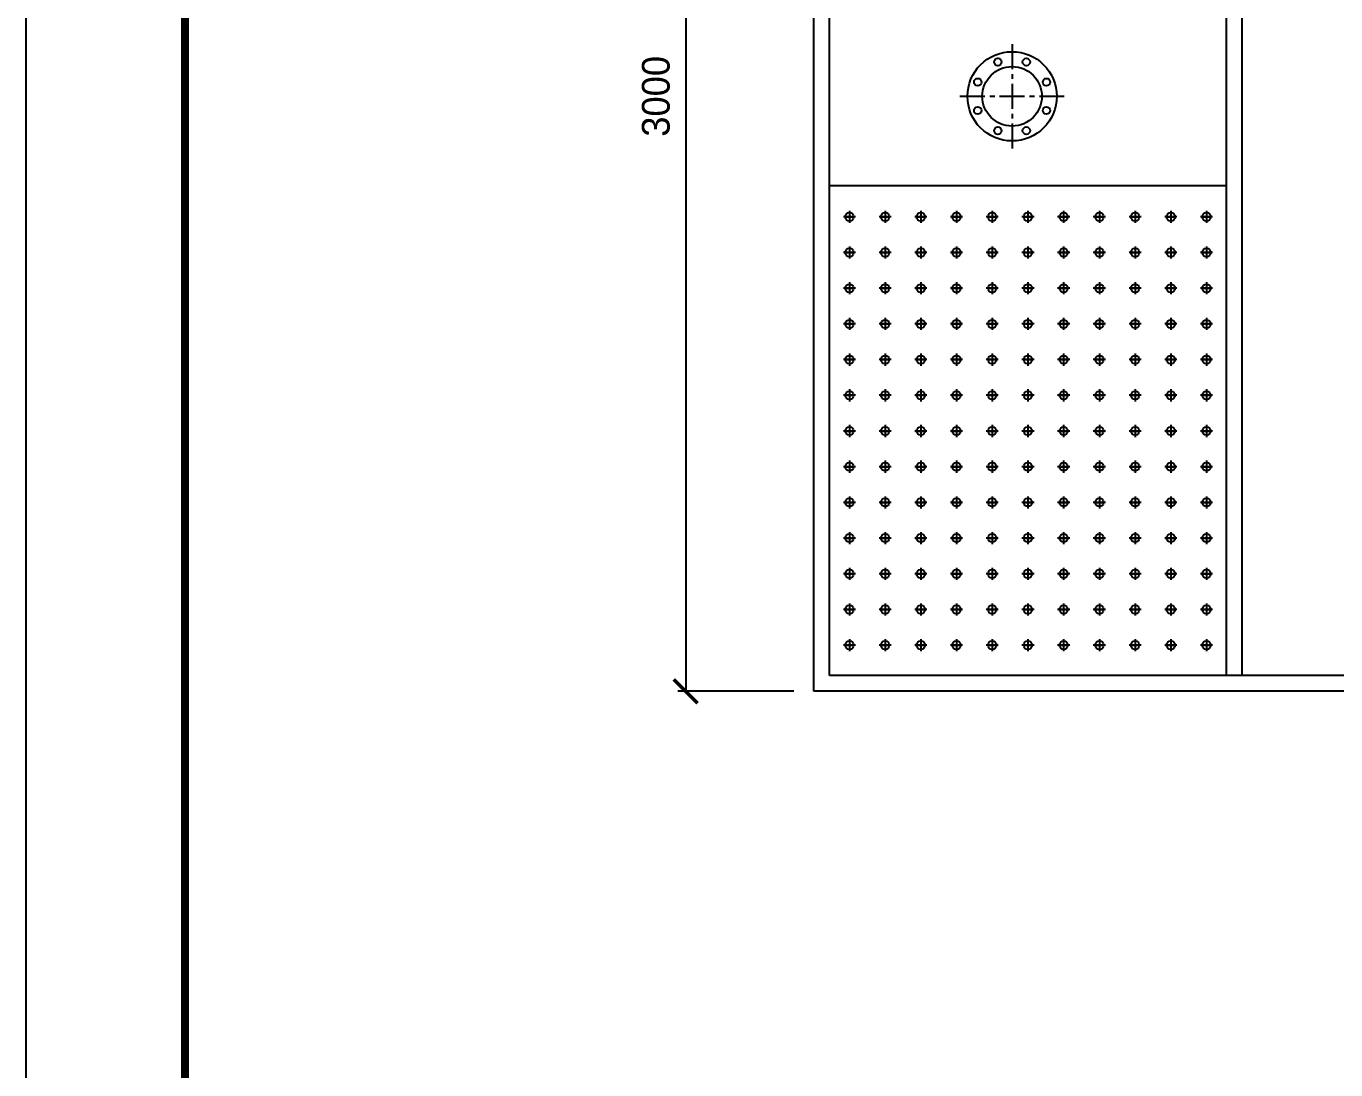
# Model space of a CAD drawing. Header units: millimetres. Extents: x 0 to 16815, y 0 to 11890.
# Drawn here: x 0 to 3301, y 6652 to 9283 of the extents above; entities that cross this region are included whole.
import ezdxf

# ---------------------------------------------------------------- set-up
doc = ezdxf.new("R2010")
doc.units = ezdxf.units.MM
doc.linetypes.add('CENTER', pattern=[2, 1.25, -0.25, 0.25, -0.25])
doc.layers.get('DEFPOINTS').update_dxf_attribs({"color": 143})
for name, color, linetype in [('CENTER', 1, 'CENTER'), ('냉각탑_dim', 1, 'Continuous'), ('냉각탑_form', 1, 'Continuous')]:
    doc.layers.add(name, color=color, linetype=linetype)
doc.styles.add('HY울릉도L', font='')
doc.styles.get('HY울릉도L').set_extended_font_data('HY울릉도L')
doc.dimstyles.new('성지DIM', dxfattribs={"dimtxt": 3.5, "dimasz": 3, "dimexe": 1, "dimexo": 2.5, "dimgap": 2, "dimtad": 1, "dimdec": 0, "dimzin": 3, "dimdsep": 46, "dimtxsty": 'HY울릉도L', "dimblk": 'ARCHTICK', "dimcen": -2, "dimclrd": 256, "dimclre": 256, "dimclrt": 7, "dimadec": 0, "dimazin": 0, "dimtfac": 1, "dimtdec": 0, "dimtofl": 0, "dimtmove": 0, "dimatfit": 3, "dimfxl": 0, "dimtolj": 1, "dimtzin": 0, "dimlwe": -1, "dimarcsym": 0})

# ---------------------------------------------------------------- blocks, each defined once
blk = doc.blocks.new('냉각탑form')
at = {"layer": 'DEFPOINTS'}
blk.add_lwpolyline([(0, 297.073), (420.103, 297.073), (420.103, 0), (0, 0)], close=True, dxfattribs=at)
at = {"layer": '냉각탑_form', "const_width": 0.5}
blk.add_lwpolyline([(10.002, 287.07), (10.002, 10.002), (410.1, 10.002), (410.1, 287.07)], close=True, dxfattribs=at)
blk = doc.blocks.new('_ArchTick')
at = {"color": 0, "linetype": 'ByBlock', "const_width": 0.15}
blk.add_lwpolyline([(-0.5, -0.5), (0.5, 0.5)], dxfattribs=at)
blk = doc.blocks.new('*D26')
at = {"layer": 'DEFPOINTS', "color": 0, "transparency": 16777216}
for p in [(1984.8, 10606.3), (1662.3, 7606.3), (1984.8, 7606.3)]:
    blk.add_point(p, dxfattribs=at)
at = {"layer": '냉각탑_dim', "transparency": 16777216}
for p, q in [((1934.8, 10606.3), (1642.3, 10606.3)), ((1934.8, 7606.3), (1642.3, 7606.3))]:
    blk.add_line(p, q, dxfattribs=at)
at = {"layer": '냉각탑_dim', "lineweight": -2, "transparency": 16777216}
blk.add_line((1662.3, 10606.3), (1662.3, 7606.3), dxfattribs=at)
at = {"layer": '냉각탑_dim', "lineweight": -2, "transparency": 16777216, "xscale": 60, "yscale": 60, "zscale": 60}
for p, rotation in [((1662.3, 10606.3), 90), ((1662.3, 7606.3), 270)]:
    blk.add_blockref('_ArchTick', p, dxfattribs=dict(at, rotation=rotation))
at = {"layer": '냉각탑_dim', "color": 7, "transparency": 16777216, "insert": (1587.3, 9106.3), "char_height": 70, "attachment_point": 5, "rotation": 90, "style": 'HY울릉도L'}
blk.add_mtext('\\A1;3000', dxfattribs=at)

msp = doc.modelspace()

# ---------------------------------------------------------------- linework, layer by layer
at = {"color": 3}
for p, q in [((3024.8, 7646.3), (3024.8, 10566.3)), ((3064.8, 7646.3), (3064.8, 10566.3)), ((2024.8, 8881.3), (3024.8, 8881.3))]:
    msp.add_line(p, q, dxfattribs=at)
for points in [[(1984.8, 7606.3), (1984.8, 10606.3), (7384.8, 10606.3), (7384.8, 7606.3)], [(2024.8, 7646.3), (2024.8, 10566.3), (7344.8, 10566.3), (7344.8, 7646.3)]]:
    msp.add_lwpolyline(points, close=True, dxfattribs=at)
for centre, radius in [((2484.8, 9106.3), 112.5), ((2484.8, 9106.3), 75), ((2448.9, 9192.9), 9.38), ((2520.7, 9192.9), 9.38), ((2398.2, 9142.2), 9.38), ((2571.4, 9142.2), 9.38), ((2398.2, 9070.4), 9.38), ((2571.4, 9070.4), 9.38), ((2448.9, 9019.7), 9.38), ((2520.7, 9019.7), 9.38)]:
    msp.add_circle(centre, radius, dxfattribs=at)
for centre in [(2074.8, 8802.5), (2164.8, 8802.5), (2254.8, 8802.5), (2344.8, 8802.5), (2434.8, 8802.5), (2524.8, 8802.5), (2614.8, 8802.5), (2704.8, 8802.5), (2794.8, 8802.5), (2884.8, 8802.5), (2974.8, 8802.5), (2074.8, 8712.5), (2164.8, 8712.5), (2254.8, 8712.5), (2344.8, 8712.5), (2434.8, 8712.5), (2524.8, 8712.5), (2614.8, 8712.5), (2704.8, 8712.5), (2794.8, 8712.5), (2884.8, 8712.5), (2974.8, 8712.5), (2074.8, 8622.5), (2164.8, 8622.5), (2254.8, 8622.5), (2344.8, 8622.5), (2434.8, 8622.5), (2524.8, 8622.5), (2614.8, 8622.5), (2704.8, 8622.5), (2794.8, 8622.5), (2884.8, 8622.5), (2974.8, 8622.5), (2074.8, 8532.5), (2164.8, 8532.5), (2254.8, 8532.5), (2344.8, 8532.5), (2434.8, 8532.5), (2524.8, 8532.5), (2614.8, 8532.5), (2704.8, 8532.5), (2794.8, 8532.5), (2884.8, 8532.5), (2974.8, 8532.5), (2074.8, 8442.5), (2164.8, 8442.5), (2254.8, 8442.5), (2344.8, 8442.5), (2434.8, 8442.5), (2524.8, 8442.5), (2614.8, 8442.5), (2704.8, 8442.5), (2794.8, 8442.5), (2884.8, 8442.5), (2974.8, 8442.5), (2074.8, 8352.5), (2164.8, 8352.5), (2254.8, 8352.5), (2344.8, 8352.5), (2434.8, 8352.5), (2524.8, 8352.5), (2614.8, 8352.5), (2704.8, 8352.5), (2794.8, 8352.5), (2884.8, 8352.5), (2974.8, 8352.5), (2074.8, 8262.5), (2164.8, 8262.5), (2254.8, 8262.5), (2344.8, 8262.5), (2434.8, 8262.5), (2524.8, 8262.5), (2614.8, 8262.5), (2704.8, 8262.5), (2794.8, 8262.5), (2884.8, 8262.5), (2974.8, 8262.5), (2074.8, 8172.5), (2164.8, 8172.5), (2254.8, 8172.5), (2344.8, 8172.5), (2434.8, 8172.5), (2524.8, 8172.5), (2614.8, 8172.5), (2704.8, 8172.5), (2794.8, 8172.5), (2884.8, 8172.5), (2974.8, 8172.5), (2074.8, 8082.5), (2164.8, 8082.5), (2254.8, 8082.5), (2344.8, 8082.5), (2434.8, 8082.5), (2524.8, 8082.5), (2614.8, 8082.5), (2704.8, 8082.5), (2794.8, 8082.5), (2884.8, 8082.5), (2974.8, 8082.5), (2074.8, 7992.5), (2164.8, 7992.5), (2254.8, 7992.5), (2344.8, 7992.5), (2434.8, 7992.5), (2524.8, 7992.5), (2614.8, 7992.5), (2704.8, 7992.5), (2794.8, 7992.5), (2884.8, 7992.5), (2974.8, 7992.5), (2074.8, 7902.5), (2164.8, 7902.5), (2254.8, 7902.5), (2344.8, 7902.5), (2434.8, 7902.5), (2524.8, 7902.5), (2614.8, 7902.5), (2704.8, 7902.5), (2794.8, 7902.5), (2884.8, 7902.5), (2974.8, 7902.5), (2074.8, 7812.5), (2164.8, 7812.5), (2254.8, 7812.5), (2344.8, 7812.5), (2434.8, 7812.5), (2524.8, 7812.5), (2614.8, 7812.5), (2704.8, 7812.5), (2794.8, 7812.5), (2884.8, 7812.5), (2974.8, 7812.5), (2074.8, 7722.5), (2164.8, 7722.5), (2254.8, 7722.5), (2344.8, 7722.5), (2434.8, 7722.5), (2524.8, 7722.5), (2614.8, 7722.5), (2704.8, 7722.5), (2794.8, 7722.5), (2884.8, 7722.5), (2974.8, 7722.5)]:
    msp.add_circle(centre, 10.6)
at = {"layer": 'CENTER', "linetype": 'CENTER', "ltscale": 50}
for p, q in [((2484.8, 9237.5), (2484.8, 8975)), ((2353.5, 9106.3), (2616, 9106.3)), ((2074.8, 8817.8), (2074.8, 8787.2)), ((2074.8, 8814.3), (2074.8, 8790.8)), ((2164.8, 8817.8), (2164.8, 8787.2)), ((2164.8, 8814.3), (2164.8, 8790.8)), ((2254.8, 8817.8), (2254.8, 8787.2)), ((2254.8, 8814.3), (2254.8, 8790.8)), ((2344.8, 8817.8), (2344.8, 8787.2)), ((2344.8, 8814.3), (2344.8, 8790.8)), ((2434.8, 8817.8), (2434.8, 8787.2)), ((2434.8, 8814.3), (2434.8, 8790.8)), ((2524.8, 8817.8), (2524.8, 8787.2)), ((2524.8, 8814.3), (2524.8, 8790.8)), ((2614.8, 8817.8), (2614.8, 8787.2)), ((2614.8, 8814.3), (2614.8, 8790.8)), ((2704.8, 8817.8), (2704.8, 8787.2)), ((2704.8, 8814.3), (2704.8, 8790.8)), ((2794.8, 8817.8), (2794.8, 8787.2)), ((2794.8, 8814.3), (2794.8, 8790.8)), ((2884.8, 8817.8), (2884.8, 8787.2)), ((2884.8, 8814.3), (2884.8, 8790.8)), ((2974.8, 8817.8), (2974.8, 8787.2)), ((2974.8, 8814.3), (2974.8, 8790.8)), ((2090.1, 8802.5), (2059.5, 8802.5)), ((2063, 8802.5), (2086.6, 8802.5)), ((2086.6, 8802.5), (2063, 8802.5)), ((2063, 8802.5), (2086.6, 8802.5)), ((2180.1, 8802.5), (2149.5, 8802.5)), ((2153, 8802.5), (2176.6, 8802.5)), ((2176.6, 8802.5), (2153, 8802.5)), ((2153, 8802.5), (2176.6, 8802.5)), ((2270.1, 8802.5), (2239.5, 8802.5)), ((2243, 8802.5), (2266.6, 8802.5)), ((2266.6, 8802.5), (2243, 8802.5)), ((2243, 8802.5), (2266.6, 8802.5)), ((2360.1, 8802.5), (2329.5, 8802.5)), ((2333, 8802.5), (2356.6, 8802.5)), ((2356.6, 8802.5), (2333, 8802.5)), ((2333, 8802.5), (2356.6, 8802.5)), ((2450.1, 8802.5), (2419.5, 8802.5)), ((2423, 8802.5), (2446.6, 8802.5)), ((2446.6, 8802.5), (2423, 8802.5)), ((2423, 8802.5), (2446.6, 8802.5)), ((2540.1, 8802.5), (2509.5, 8802.5)), ((2513, 8802.5), (2536.6, 8802.5)), ((2536.6, 8802.5), (2513, 8802.5)), ((2513, 8802.5), (2536.6, 8802.5)), ((2630.1, 8802.5), (2599.5, 8802.5)), ((2603, 8802.5), (2626.6, 8802.5)), ((2626.6, 8802.5), (2603, 8802.5)), ((2603, 8802.5), (2626.6, 8802.5)), ((2720.1, 8802.5), (2689.5, 8802.5)), ((2693, 8802.5), (2716.6, 8802.5)), ((2716.6, 8802.5), (2693, 8802.5)), ((2693, 8802.5), (2716.6, 8802.5)), ((2810.1, 8802.5), (2779.5, 8802.5)), ((2783, 8802.5), (2806.6, 8802.5)), ((2806.6, 8802.5), (2783, 8802.5)), ((2783, 8802.5), (2806.6, 8802.5)), ((2900.1, 8802.5), (2869.5, 8802.5)), ((2873, 8802.5), (2896.6, 8802.5)), ((2896.6, 8802.5), (2873, 8802.5)), ((2873, 8802.5), (2896.6, 8802.5)), ((2990.1, 8802.5), (2959.5, 8802.5)), ((2963, 8802.5), (2986.6, 8802.5)), ((2986.6, 8802.5), (2963, 8802.5)), ((2963, 8802.5), (2986.6, 8802.5)), ((2074.8, 8727.8), (2074.8, 8697.2)), ((2074.8, 8724.3), (2074.8, 8700.8)), ((2164.8, 8727.8), (2164.8, 8697.2)), ((2164.8, 8724.3), (2164.8, 8700.8)), ((2254.8, 8727.8), (2254.8, 8697.2)), ((2254.8, 8724.3), (2254.8, 8700.8)), ((2344.8, 8727.8), (2344.8, 8697.2)), ((2344.8, 8724.3), (2344.8, 8700.8)), ((2434.8, 8727.8), (2434.8, 8697.2)), ((2434.8, 8724.3), (2434.8, 8700.8)), ((2524.8, 8727.8), (2524.8, 8697.2)), ((2524.8, 8724.3), (2524.8, 8700.8)), ((2614.8, 8727.8), (2614.8, 8697.2)), ((2614.8, 8724.3), (2614.8, 8700.8)), ((2704.8, 8727.8), (2704.8, 8697.2)), ((2704.8, 8724.3), (2704.8, 8700.8)), ((2794.8, 8727.8), (2794.8, 8697.2)), ((2794.8, 8724.3), (2794.8, 8700.8)), ((2884.8, 8727.8), (2884.8, 8697.2)), ((2884.8, 8724.3), (2884.8, 8700.8)), ((2974.8, 8727.8), (2974.8, 8697.2)), ((2974.8, 8724.3), (2974.8, 8700.8)), ((2090.1, 8712.5), (2059.5, 8712.5)), ((2063, 8712.5), (2086.6, 8712.5)), ((2086.6, 8712.5), (2063, 8712.5)), ((2063, 8712.5), (2086.6, 8712.5)), ((2180.1, 8712.5), (2149.5, 8712.5)), ((2153, 8712.5), (2176.6, 8712.5)), ((2176.6, 8712.5), (2153, 8712.5)), ((2153, 8712.5), (2176.6, 8712.5)), ((2270.1, 8712.5), (2239.5, 8712.5)), ((2243, 8712.5), (2266.6, 8712.5)), ((2266.6, 8712.5), (2243, 8712.5)), ((2243, 8712.5), (2266.6, 8712.5)), ((2360.1, 8712.5), (2329.5, 8712.5)), ((2333, 8712.5), (2356.6, 8712.5)), ((2356.6, 8712.5), (2333, 8712.5)), ((2333, 8712.5), (2356.6, 8712.5)), ((2450.1, 8712.5), (2419.5, 8712.5)), ((2423, 8712.5), (2446.6, 8712.5)), ((2446.6, 8712.5), (2423, 8712.5)), ((2423, 8712.5), (2446.6, 8712.5)), ((2540.1, 8712.5), (2509.5, 8712.5)), ((2513, 8712.5), (2536.6, 8712.5)), ((2536.6, 8712.5), (2513, 8712.5)), ((2513, 8712.5), (2536.6, 8712.5)), ((2630.1, 8712.5), (2599.5, 8712.5)), ((2603, 8712.5), (2626.6, 8712.5)), ((2626.6, 8712.5), (2603, 8712.5)), ((2603, 8712.5), (2626.6, 8712.5)), ((2720.1, 8712.5), (2689.5, 8712.5)), ((2693, 8712.5), (2716.6, 8712.5)), ((2716.6, 8712.5), (2693, 8712.5)), ((2693, 8712.5), (2716.6, 8712.5)), ((2810.1, 8712.5), (2779.5, 8712.5)), ((2783, 8712.5), (2806.6, 8712.5)), ((2806.6, 8712.5), (2783, 8712.5)), ((2783, 8712.5), (2806.6, 8712.5)), ((2900.1, 8712.5), (2869.5, 8712.5)), ((2873, 8712.5), (2896.6, 8712.5)), ((2896.6, 8712.5), (2873, 8712.5)), ((2873, 8712.5), (2896.6, 8712.5)), ((2990.1, 8712.5), (2959.5, 8712.5)), ((2963, 8712.5), (2986.6, 8712.5)), ((2986.6, 8712.5), (2963, 8712.5)), ((2963, 8712.5), (2986.6, 8712.5)), ((2090.1, 8622.5), (2059.5, 8622.5)), ((2063, 8622.5), (2086.6, 8622.5)), ((2086.6, 8622.5), (2063, 8622.5)), ((2063, 8622.5), (2086.6, 8622.5)), ((2074.8, 8637.8), (2074.8, 8607.2)), ((2074.8, 8634.3), (2074.8, 8610.8)), ((2180.1, 8622.5), (2149.5, 8622.5)), ((2153, 8622.5), (2176.6, 8622.5)), ((2176.6, 8622.5), (2153, 8622.5)), ((2153, 8622.5), (2176.6, 8622.5)), ((2164.8, 8637.8), (2164.8, 8607.2)), ((2164.8, 8634.3), (2164.8, 8610.8)), ((2270.1, 8622.5), (2239.5, 8622.5)), ((2243, 8622.5), (2266.6, 8622.5)), ((2266.6, 8622.5), (2243, 8622.5)), ((2243, 8622.5), (2266.6, 8622.5)), ((2254.8, 8637.8), (2254.8, 8607.2)), ((2254.8, 8634.3), (2254.8, 8610.8)), ((2360.1, 8622.5), (2329.5, 8622.5)), ((2333, 8622.5), (2356.6, 8622.5)), ((2356.6, 8622.5), (2333, 8622.5)), ((2333, 8622.5), (2356.6, 8622.5)), ((2344.8, 8637.8), (2344.8, 8607.2)), ((2344.8, 8634.3), (2344.8, 8610.8)), ((2450.1, 8622.5), (2419.5, 8622.5)), ((2423, 8622.5), (2446.6, 8622.5)), ((2446.6, 8622.5), (2423, 8622.5)), ((2423, 8622.5), (2446.6, 8622.5)), ((2434.8, 8637.8), (2434.8, 8607.2)), ((2434.8, 8634.3), (2434.8, 8610.8)), ((2540.1, 8622.5), (2509.5, 8622.5)), ((2513, 8622.5), (2536.6, 8622.5)), ((2536.6, 8622.5), (2513, 8622.5)), ((2513, 8622.5), (2536.6, 8622.5)), ((2524.8, 8637.8), (2524.8, 8607.2)), ((2524.8, 8634.3), (2524.8, 8610.8)), ((2630.1, 8622.5), (2599.5, 8622.5)), ((2603, 8622.5), (2626.6, 8622.5)), ((2626.6, 8622.5), (2603, 8622.5)), ((2603, 8622.5), (2626.6, 8622.5)), ((2614.8, 8637.8), (2614.8, 8607.2)), ((2614.8, 8634.3), (2614.8, 8610.8)), ((2720.1, 8622.5), (2689.5, 8622.5)), ((2693, 8622.5), (2716.6, 8622.5)), ((2716.6, 8622.5), (2693, 8622.5)), ((2693, 8622.5), (2716.6, 8622.5)), ((2704.8, 8637.8), (2704.8, 8607.2)), ((2704.8, 8634.3), (2704.8, 8610.8)), ((2810.1, 8622.5), (2779.5, 8622.5)), ((2783, 8622.5), (2806.6, 8622.5)), ((2806.6, 8622.5), (2783, 8622.5)), ((2783, 8622.5), (2806.6, 8622.5)), ((2794.8, 8637.8), (2794.8, 8607.2)), ((2794.8, 8634.3), (2794.8, 8610.8)), ((2900.1, 8622.5), (2869.5, 8622.5)), ((2873, 8622.5), (2896.6, 8622.5)), ((2896.6, 8622.5), (2873, 8622.5)), ((2873, 8622.5), (2896.6, 8622.5)), ((2884.8, 8637.8), (2884.8, 8607.2)), ((2884.8, 8634.3), (2884.8, 8610.8)), ((2990.1, 8622.5), (2959.5, 8622.5)), ((2963, 8622.5), (2986.6, 8622.5)), ((2986.6, 8622.5), (2963, 8622.5)), ((2963, 8622.5), (2986.6, 8622.5)), ((2974.8, 8637.8), (2974.8, 8607.2)), ((2974.8, 8634.3), (2974.8, 8610.8)), ((2090.1, 8532.5), (2059.5, 8532.5)), ((2063, 8532.5), (2086.6, 8532.5)), ((2086.6, 8532.5), (2063, 8532.5)), ((2063, 8532.5), (2086.6, 8532.5)), ((2074.8, 8547.8), (2074.8, 8517.2)), ((2074.8, 8544.3), (2074.8, 8520.8)), ((2180.1, 8532.5), (2149.5, 8532.5)), ((2153, 8532.5), (2176.6, 8532.5)), ((2176.6, 8532.5), (2153, 8532.5)), ((2153, 8532.5), (2176.6, 8532.5)), ((2164.8, 8547.8), (2164.8, 8517.2)), ((2164.8, 8544.3), (2164.8, 8520.8)), ((2270.1, 8532.5), (2239.5, 8532.5)), ((2243, 8532.5), (2266.6, 8532.5)), ((2266.6, 8532.5), (2243, 8532.5)), ((2243, 8532.5), (2266.6, 8532.5)), ((2254.8, 8547.8), (2254.8, 8517.2)), ((2254.8, 8544.3), (2254.8, 8520.8)), ((2360.1, 8532.5), (2329.5, 8532.5)), ((2333, 8532.5), (2356.6, 8532.5)), ((2356.6, 8532.5), (2333, 8532.5)), ((2333, 8532.5), (2356.6, 8532.5)), ((2344.8, 8547.8), (2344.8, 8517.2)), ((2344.8, 8544.3), (2344.8, 8520.8)), ((2450.1, 8532.5), (2419.5, 8532.5)), ((2423, 8532.5), (2446.6, 8532.5)), ((2446.6, 8532.5), (2423, 8532.5)), ((2423, 8532.5), (2446.6, 8532.5)), ((2434.8, 8547.8), (2434.8, 8517.2)), ((2434.8, 8544.3), (2434.8, 8520.8)), ((2540.1, 8532.5), (2509.5, 8532.5)), ((2513, 8532.5), (2536.6, 8532.5)), ((2536.6, 8532.5), (2513, 8532.5)), ((2513, 8532.5), (2536.6, 8532.5)), ((2524.8, 8547.8), (2524.8, 8517.2)), ((2524.8, 8544.3), (2524.8, 8520.8)), ((2630.1, 8532.5), (2599.5, 8532.5)), ((2603, 8532.5), (2626.6, 8532.5)), ((2626.6, 8532.5), (2603, 8532.5)), ((2603, 8532.5), (2626.6, 8532.5)), ((2614.8, 8547.8), (2614.8, 8517.2)), ((2614.8, 8544.3), (2614.8, 8520.8)), ((2720.1, 8532.5), (2689.5, 8532.5)), ((2693, 8532.5), (2716.6, 8532.5)), ((2716.6, 8532.5), (2693, 8532.5)), ((2693, 8532.5), (2716.6, 8532.5)), ((2704.8, 8547.8), (2704.8, 8517.2)), ((2704.8, 8544.3), (2704.8, 8520.8)), ((2810.1, 8532.5), (2779.5, 8532.5)), ((2783, 8532.5), (2806.6, 8532.5)), ((2806.6, 8532.5), (2783, 8532.5)), ((2783, 8532.5), (2806.6, 8532.5)), ((2794.8, 8547.8), (2794.8, 8517.2)), ((2794.8, 8544.3), (2794.8, 8520.8)), ((2900.1, 8532.5), (2869.5, 8532.5)), ((2873, 8532.5), (2896.6, 8532.5)), ((2896.6, 8532.5), (2873, 8532.5)), ((2873, 8532.5), (2896.6, 8532.5)), ((2884.8, 8547.8), (2884.8, 8517.2)), ((2884.8, 8544.3), (2884.8, 8520.8)), ((2990.1, 8532.5), (2959.5, 8532.5)), ((2963, 8532.5), (2986.6, 8532.5)), ((2986.6, 8532.5), (2963, 8532.5)), ((2963, 8532.5), (2986.6, 8532.5)), ((2974.8, 8547.8), (2974.8, 8517.2)), ((2974.8, 8544.3), (2974.8, 8520.8)), ((2074.8, 8457.8), (2074.8, 8427.2)), ((2074.8, 8454.3), (2074.8, 8430.8)), ((2164.8, 8457.8), (2164.8, 8427.2)), ((2164.8, 8454.3), (2164.8, 8430.8)), ((2254.8, 8457.8), (2254.8, 8427.2)), ((2254.8, 8454.3), (2254.8, 8430.8)), ((2344.8, 8457.8), (2344.8, 8427.2)), ((2344.8, 8454.3), (2344.8, 8430.8)), ((2434.8, 8457.8), (2434.8, 8427.2)), ((2434.8, 8454.3), (2434.8, 8430.8)), ((2524.8, 8457.8), (2524.8, 8427.2)), ((2524.8, 8454.3), (2524.8, 8430.8)), ((2614.8, 8457.8), (2614.8, 8427.2)), ((2614.8, 8454.3), (2614.8, 8430.8)), ((2704.8, 8457.8), (2704.8, 8427.2)), ((2704.8, 8454.3), (2704.8, 8430.8)), ((2794.8, 8457.8), (2794.8, 8427.2)), ((2794.8, 8454.3), (2794.8, 8430.8)), ((2884.8, 8457.8), (2884.8, 8427.2)), ((2884.8, 8454.3), (2884.8, 8430.8)), ((2974.8, 8457.8), (2974.8, 8427.2)), ((2974.8, 8454.3), (2974.8, 8430.8)), ((2090.1, 8442.5), (2059.5, 8442.5)), ((2063, 8442.5), (2086.6, 8442.5)), ((2086.6, 8442.5), (2063, 8442.5)), ((2063, 8442.5), (2086.6, 8442.5)), ((2180.1, 8442.5), (2149.5, 8442.5)), ((2153, 8442.5), (2176.6, 8442.5)), ((2176.6, 8442.5), (2153, 8442.5)), ((2153, 8442.5), (2176.6, 8442.5)), ((2270.1, 8442.5), (2239.5, 8442.5)), ((2243, 8442.5), (2266.6, 8442.5)), ((2266.6, 8442.5), (2243, 8442.5)), ((2243, 8442.5), (2266.6, 8442.5)), ((2360.1, 8442.5), (2329.5, 8442.5)), ((2333, 8442.5), (2356.6, 8442.5)), ((2356.6, 8442.5), (2333, 8442.5)), ((2333, 8442.5), (2356.6, 8442.5)), ((2450.1, 8442.5), (2419.5, 8442.5)), ((2423, 8442.5), (2446.6, 8442.5)), ((2446.6, 8442.5), (2423, 8442.5)), ((2423, 8442.5), (2446.6, 8442.5)), ((2540.1, 8442.5), (2509.5, 8442.5)), ((2513, 8442.5), (2536.6, 8442.5)), ((2536.6, 8442.5), (2513, 8442.5)), ((2513, 8442.5), (2536.6, 8442.5)), ((2630.1, 8442.5), (2599.5, 8442.5)), ((2603, 8442.5), (2626.6, 8442.5)), ((2626.6, 8442.5), (2603, 8442.5)), ((2603, 8442.5), (2626.6, 8442.5)), ((2720.1, 8442.5), (2689.5, 8442.5)), ((2693, 8442.5), (2716.6, 8442.5)), ((2716.6, 8442.5), (2693, 8442.5)), ((2693, 8442.5), (2716.6, 8442.5)), ((2810.1, 8442.5), (2779.5, 8442.5)), ((2783, 8442.5), (2806.6, 8442.5)), ((2806.6, 8442.5), (2783, 8442.5)), ((2783, 8442.5), (2806.6, 8442.5)), ((2900.1, 8442.5), (2869.5, 8442.5)), ((2873, 8442.5), (2896.6, 8442.5)), ((2896.6, 8442.5), (2873, 8442.5)), ((2873, 8442.5), (2896.6, 8442.5)), ((2990.1, 8442.5), (2959.5, 8442.5)), ((2963, 8442.5), (2986.6, 8442.5)), ((2986.6, 8442.5), (2963, 8442.5)), ((2963, 8442.5), (2986.6, 8442.5)), ((2090.1, 8352.5), (2059.5, 8352.5)), ((2063, 8352.5), (2086.6, 8352.5)), ((2086.6, 8352.5), (2063, 8352.5)), ((2063, 8352.5), (2086.6, 8352.5)), ((2074.8, 8367.8), (2074.8, 8337.2)), ((2074.8, 8364.3), (2074.8, 8340.8)), ((2180.1, 8352.5), (2149.5, 8352.5)), ((2153, 8352.5), (2176.6, 8352.5)), ((2176.6, 8352.5), (2153, 8352.5)), ((2153, 8352.5), (2176.6, 8352.5)), ((2164.8, 8367.8), (2164.8, 8337.2)), ((2164.8, 8364.3), (2164.8, 8340.8)), ((2270.1, 8352.5), (2239.5, 8352.5)), ((2243, 8352.5), (2266.6, 8352.5)), ((2266.6, 8352.5), (2243, 8352.5)), ((2243, 8352.5), (2266.6, 8352.5)), ((2254.8, 8367.8), (2254.8, 8337.2)), ((2254.8, 8364.3), (2254.8, 8340.8)), ((2360.1, 8352.5), (2329.5, 8352.5)), ((2333, 8352.5), (2356.6, 8352.5)), ((2356.6, 8352.5), (2333, 8352.5)), ((2333, 8352.5), (2356.6, 8352.5)), ((2344.8, 8367.8), (2344.8, 8337.2)), ((2344.8, 8364.3), (2344.8, 8340.8)), ((2450.1, 8352.5), (2419.5, 8352.5)), ((2423, 8352.5), (2446.6, 8352.5)), ((2446.6, 8352.5), (2423, 8352.5)), ((2423, 8352.5), (2446.6, 8352.5)), ((2434.8, 8367.8), (2434.8, 8337.2)), ((2434.8, 8364.3), (2434.8, 8340.8)), ((2540.1, 8352.5), (2509.5, 8352.5)), ((2513, 8352.5), (2536.6, 8352.5)), ((2536.6, 8352.5), (2513, 8352.5)), ((2513, 8352.5), (2536.6, 8352.5)), ((2524.8, 8367.8), (2524.8, 8337.2)), ((2524.8, 8364.3), (2524.8, 8340.8)), ((2630.1, 8352.5), (2599.5, 8352.5)), ((2603, 8352.5), (2626.6, 8352.5)), ((2626.6, 8352.5), (2603, 8352.5)), ((2603, 8352.5), (2626.6, 8352.5)), ((2614.8, 8367.8), (2614.8, 8337.2)), ((2614.8, 8364.3), (2614.8, 8340.8)), ((2720.1, 8352.5), (2689.5, 8352.5)), ((2693, 8352.5), (2716.6, 8352.5)), ((2716.6, 8352.5), (2693, 8352.5)), ((2693, 8352.5), (2716.6, 8352.5)), ((2704.8, 8367.8), (2704.8, 8337.2)), ((2704.8, 8364.3), (2704.8, 8340.8)), ((2810.1, 8352.5), (2779.5, 8352.5)), ((2783, 8352.5), (2806.6, 8352.5)), ((2806.6, 8352.5), (2783, 8352.5)), ((2783, 8352.5), (2806.6, 8352.5)), ((2794.8, 8367.8), (2794.8, 8337.2)), ((2794.8, 8364.3), (2794.8, 8340.8)), ((2900.1, 8352.5), (2869.5, 8352.5)), ((2873, 8352.5), (2896.6, 8352.5)), ((2896.6, 8352.5), (2873, 8352.5)), ((2873, 8352.5), (2896.6, 8352.5)), ((2884.8, 8367.8), (2884.8, 8337.2)), ((2884.8, 8364.3), (2884.8, 8340.8)), ((2990.1, 8352.5), (2959.5, 8352.5)), ((2963, 8352.5), (2986.6, 8352.5)), ((2986.6, 8352.5), (2963, 8352.5)), ((2963, 8352.5), (2986.6, 8352.5)), ((2974.8, 8367.8), (2974.8, 8337.2)), ((2974.8, 8364.3), (2974.8, 8340.8)), ((2090.1, 8262.5), (2059.5, 8262.5)), ((2063, 8262.5), (2086.6, 8262.5)), ((2086.6, 8262.5), (2063, 8262.5)), ((2063, 8262.5), (2086.6, 8262.5)), ((2074.8, 8277.8), (2074.8, 8247.2)), ((2074.8, 8274.3), (2074.8, 8250.8)), ((2180.1, 8262.5), (2149.5, 8262.5)), ((2153, 8262.5), (2176.6, 8262.5)), ((2176.6, 8262.5), (2153, 8262.5)), ((2153, 8262.5), (2176.6, 8262.5)), ((2164.8, 8277.8), (2164.8, 8247.2)), ((2164.8, 8274.3), (2164.8, 8250.8)), ((2270.1, 8262.5), (2239.5, 8262.5)), ((2243, 8262.5), (2266.6, 8262.5)), ((2266.6, 8262.5), (2243, 8262.5)), ((2243, 8262.5), (2266.6, 8262.5)), ((2254.8, 8277.8), (2254.8, 8247.2)), ((2254.8, 8274.3), (2254.8, 8250.8)), ((2360.1, 8262.5), (2329.5, 8262.5)), ((2333, 8262.5), (2356.6, 8262.5)), ((2356.6, 8262.5), (2333, 8262.5)), ((2333, 8262.5), (2356.6, 8262.5)), ((2344.8, 8277.8), (2344.8, 8247.2)), ((2344.8, 8274.3), (2344.8, 8250.8)), ((2450.1, 8262.5), (2419.5, 8262.5)), ((2423, 8262.5), (2446.6, 8262.5)), ((2446.6, 8262.5), (2423, 8262.5)), ((2423, 8262.5), (2446.6, 8262.5)), ((2434.8, 8277.8), (2434.8, 8247.2)), ((2434.8, 8274.3), (2434.8, 8250.8)), ((2540.1, 8262.5), (2509.5, 8262.5)), ((2513, 8262.5), (2536.6, 8262.5)), ((2536.6, 8262.5), (2513, 8262.5)), ((2513, 8262.5), (2536.6, 8262.5)), ((2524.8, 8277.8), (2524.8, 8247.2)), ((2524.8, 8274.3), (2524.8, 8250.8)), ((2630.1, 8262.5), (2599.5, 8262.5)), ((2603, 8262.5), (2626.6, 8262.5)), ((2626.6, 8262.5), (2603, 8262.5)), ((2603, 8262.5), (2626.6, 8262.5)), ((2614.8, 8277.8), (2614.8, 8247.2)), ((2614.8, 8274.3), (2614.8, 8250.8)), ((2720.1, 8262.5), (2689.5, 8262.5)), ((2693, 8262.5), (2716.6, 8262.5)), ((2716.6, 8262.5), (2693, 8262.5)), ((2693, 8262.5), (2716.6, 8262.5)), ((2704.8, 8277.8), (2704.8, 8247.2)), ((2704.8, 8274.3), (2704.8, 8250.8)), ((2810.1, 8262.5), (2779.5, 8262.5)), ((2783, 8262.5), (2806.6, 8262.5)), ((2806.6, 8262.5), (2783, 8262.5)), ((2783, 8262.5), (2806.6, 8262.5)), ((2794.8, 8277.8), (2794.8, 8247.2)), ((2794.8, 8274.3), (2794.8, 8250.8)), ((2900.1, 8262.5), (2869.5, 8262.5)), ((2873, 8262.5), (2896.6, 8262.5)), ((2896.6, 8262.5), (2873, 8262.5)), ((2873, 8262.5), (2896.6, 8262.5)), ((2884.8, 8277.8), (2884.8, 8247.2)), ((2884.8, 8274.3), (2884.8, 8250.8)), ((2990.1, 8262.5), (2959.5, 8262.5)), ((2963, 8262.5), (2986.6, 8262.5)), ((2986.6, 8262.5), (2963, 8262.5)), ((2963, 8262.5), (2986.6, 8262.5)), ((2974.8, 8277.8), (2974.8, 8247.2)), ((2974.8, 8274.3), (2974.8, 8250.8)), ((2074.8, 8187.8), (2074.8, 8157.2)), ((2164.8, 8187.8), (2164.8, 8157.2)), ((2254.8, 8187.8), (2254.8, 8157.2)), ((2344.8, 8187.8), (2344.8, 8157.2)), ((2434.8, 8187.8), (2434.8, 8157.2)), ((2524.8, 8187.8), (2524.8, 8157.2)), ((2614.8, 8187.8), (2614.8, 8157.2)), ((2704.8, 8187.8), (2704.8, 8157.2)), ((2794.8, 8187.8), (2794.8, 8157.2)), ((2884.8, 8187.8), (2884.8, 8157.2)), ((2974.8, 8187.8), (2974.8, 8157.2)), ((2090.1, 8172.5), (2059.5, 8172.5)), ((2063, 8172.5), (2086.6, 8172.5)), ((2086.6, 8172.5), (2063, 8172.5)), ((2063, 8172.5), (2086.6, 8172.5)), ((2074.8, 8184.3), (2074.8, 8160.8)), ((2180.1, 8172.5), (2149.5, 8172.5)), ((2153, 8172.5), (2176.6, 8172.5)), ((2176.6, 8172.5), (2153, 8172.5)), ((2153, 8172.5), (2176.6, 8172.5)), ((2164.8, 8184.3), (2164.8, 8160.8)), ((2270.1, 8172.5), (2239.5, 8172.5)), ((2243, 8172.5), (2266.6, 8172.5)), ((2266.6, 8172.5), (2243, 8172.5)), ((2243, 8172.5), (2266.6, 8172.5)), ((2254.8, 8184.3), (2254.8, 8160.8)), ((2360.1, 8172.5), (2329.5, 8172.5)), ((2333, 8172.5), (2356.6, 8172.5)), ((2356.6, 8172.5), (2333, 8172.5)), ((2333, 8172.5), (2356.6, 8172.5)), ((2344.8, 8184.3), (2344.8, 8160.8)), ((2450.1, 8172.5), (2419.5, 8172.5)), ((2423, 8172.5), (2446.6, 8172.5)), ((2446.6, 8172.5), (2423, 8172.5)), ((2423, 8172.5), (2446.6, 8172.5)), ((2434.8, 8184.3), (2434.8, 8160.8)), ((2540.1, 8172.5), (2509.5, 8172.5)), ((2513, 8172.5), (2536.6, 8172.5)), ((2536.6, 8172.5), (2513, 8172.5)), ((2513, 8172.5), (2536.6, 8172.5)), ((2524.8, 8184.3), (2524.8, 8160.8)), ((2630.1, 8172.5), (2599.5, 8172.5)), ((2603, 8172.5), (2626.6, 8172.5)), ((2626.6, 8172.5), (2603, 8172.5)), ((2603, 8172.5), (2626.6, 8172.5)), ((2614.8, 8184.3), (2614.8, 8160.8)), ((2720.1, 8172.5), (2689.5, 8172.5)), ((2693, 8172.5), (2716.6, 8172.5)), ((2716.6, 8172.5), (2693, 8172.5)), ((2693, 8172.5), (2716.6, 8172.5)), ((2704.8, 8184.3), (2704.8, 8160.8)), ((2810.1, 8172.5), (2779.5, 8172.5)), ((2783, 8172.5), (2806.6, 8172.5)), ((2806.6, 8172.5), (2783, 8172.5)), ((2783, 8172.5), (2806.6, 8172.5)), ((2794.8, 8184.3), (2794.8, 8160.8)), ((2900.1, 8172.5), (2869.5, 8172.5)), ((2873, 8172.5), (2896.6, 8172.5)), ((2896.6, 8172.5), (2873, 8172.5)), ((2873, 8172.5), (2896.6, 8172.5)), ((2884.8, 8184.3), (2884.8, 8160.8)), ((2990.1, 8172.5), (2959.5, 8172.5)), ((2963, 8172.5), (2986.6, 8172.5)), ((2986.6, 8172.5), (2963, 8172.5)), ((2963, 8172.5), (2986.6, 8172.5)), ((2974.8, 8184.3), (2974.8, 8160.8)), ((2074.8, 8097.8), (2074.8, 8067.2)), ((2074.8, 8094.3), (2074.8, 8070.8)), ((2164.8, 8097.8), (2164.8, 8067.2)), ((2164.8, 8094.3), (2164.8, 8070.8)), ((2254.8, 8097.8), (2254.8, 8067.2)), ((2254.8, 8094.3), (2254.8, 8070.8)), ((2344.8, 8097.8), (2344.8, 8067.2)), ((2344.8, 8094.3), (2344.8, 8070.8)), ((2434.8, 8097.8), (2434.8, 8067.2)), ((2434.8, 8094.3), (2434.8, 8070.8)), ((2524.8, 8097.8), (2524.8, 8067.2)), ((2524.8, 8094.3), (2524.8, 8070.8)), ((2614.8, 8097.8), (2614.8, 8067.2)), ((2614.8, 8094.3), (2614.8, 8070.8)), ((2704.8, 8097.8), (2704.8, 8067.2)), ((2704.8, 8094.3), (2704.8, 8070.8)), ((2794.8, 8097.8), (2794.8, 8067.2)), ((2794.8, 8094.3), (2794.8, 8070.8)), ((2884.8, 8097.8), (2884.8, 8067.2)), ((2884.8, 8094.3), (2884.8, 8070.8)), ((2974.8, 8097.8), (2974.8, 8067.2)), ((2974.8, 8094.3), (2974.8, 8070.8)), ((2090.1, 8082.5), (2059.5, 8082.5)), ((2063, 8082.5), (2086.6, 8082.5)), ((2086.6, 8082.5), (2063, 8082.5)), ((2063, 8082.5), (2086.6, 8082.5)), ((2180.1, 8082.5), (2149.5, 8082.5)), ((2153, 8082.5), (2176.6, 8082.5)), ((2176.6, 8082.5), (2153, 8082.5)), ((2153, 8082.5), (2176.6, 8082.5)), ((2270.1, 8082.5), (2239.5, 8082.5)), ((2243, 8082.5), (2266.6, 8082.5)), ((2266.6, 8082.5), (2243, 8082.5)), ((2243, 8082.5), (2266.6, 8082.5)), ((2360.1, 8082.5), (2329.5, 8082.5)), ((2333, 8082.5), (2356.6, 8082.5)), ((2356.6, 8082.5), (2333, 8082.5)), ((2333, 8082.5), (2356.6, 8082.5)), ((2450.1, 8082.5), (2419.5, 8082.5)), ((2423, 8082.5), (2446.6, 8082.5)), ((2446.6, 8082.5), (2423, 8082.5)), ((2423, 8082.5), (2446.6, 8082.5)), ((2540.1, 8082.5), (2509.5, 8082.5)), ((2513, 8082.5), (2536.6, 8082.5)), ((2536.6, 8082.5), (2513, 8082.5)), ((2513, 8082.5), (2536.6, 8082.5)), ((2630.1, 8082.5), (2599.5, 8082.5)), ((2603, 8082.5), (2626.6, 8082.5)), ((2626.6, 8082.5), (2603, 8082.5)), ((2603, 8082.5), (2626.6, 8082.5)), ((2720.1, 8082.5), (2689.5, 8082.5)), ((2693, 8082.5), (2716.6, 8082.5)), ((2716.6, 8082.5), (2693, 8082.5)), ((2693, 8082.5), (2716.6, 8082.5)), ((2810.1, 8082.5), (2779.5, 8082.5)), ((2783, 8082.5), (2806.6, 8082.5)), ((2806.6, 8082.5), (2783, 8082.5)), ((2783, 8082.5), (2806.6, 8082.5)), ((2900.1, 8082.5), (2869.5, 8082.5)), ((2873, 8082.5), (2896.6, 8082.5)), ((2896.6, 8082.5), (2873, 8082.5)), ((2873, 8082.5), (2896.6, 8082.5)), ((2990.1, 8082.5), (2959.5, 8082.5)), ((2963, 8082.5), (2986.6, 8082.5)), ((2986.6, 8082.5), (2963, 8082.5)), ((2963, 8082.5), (2986.6, 8082.5)), ((2090.1, 7992.5), (2059.5, 7992.5)), ((2063, 7992.5), (2086.6, 7992.5)), ((2086.6, 7992.5), (2063, 7992.5)), ((2063, 7992.5), (2086.6, 7992.5)), ((2074.8, 8007.8), (2074.8, 7977.2)), ((2074.8, 8004.3), (2074.8, 7980.8)), ((2180.1, 7992.5), (2149.5, 7992.5)), ((2153, 7992.5), (2176.6, 7992.5)), ((2176.6, 7992.5), (2153, 7992.5)), ((2153, 7992.5), (2176.6, 7992.5)), ((2164.8, 8007.8), (2164.8, 7977.2)), ((2164.8, 8004.3), (2164.8, 7980.8)), ((2270.1, 7992.5), (2239.5, 7992.5)), ((2243, 7992.5), (2266.6, 7992.5)), ((2266.6, 7992.5), (2243, 7992.5)), ((2243, 7992.5), (2266.6, 7992.5)), ((2254.8, 8007.8), (2254.8, 7977.2)), ((2254.8, 8004.3), (2254.8, 7980.8)), ((2360.1, 7992.5), (2329.5, 7992.5)), ((2333, 7992.5), (2356.6, 7992.5)), ((2356.6, 7992.5), (2333, 7992.5)), ((2333, 7992.5), (2356.6, 7992.5)), ((2344.8, 8007.8), (2344.8, 7977.2)), ((2344.8, 8004.3), (2344.8, 7980.8)), ((2450.1, 7992.5), (2419.5, 7992.5)), ((2423, 7992.5), (2446.6, 7992.5)), ((2446.6, 7992.5), (2423, 7992.5)), ((2423, 7992.5), (2446.6, 7992.5)), ((2434.8, 8007.8), (2434.8, 7977.2)), ((2434.8, 8004.3), (2434.8, 7980.8)), ((2540.1, 7992.5), (2509.5, 7992.5)), ((2513, 7992.5), (2536.6, 7992.5)), ((2536.6, 7992.5), (2513, 7992.5)), ((2513, 7992.5), (2536.6, 7992.5)), ((2524.8, 8007.8), (2524.8, 7977.2)), ((2524.8, 8004.3), (2524.8, 7980.8)), ((2630.1, 7992.5), (2599.5, 7992.5)), ((2603, 7992.5), (2626.6, 7992.5)), ((2626.6, 7992.5), (2603, 7992.5)), ((2603, 7992.5), (2626.6, 7992.5)), ((2614.8, 8007.8), (2614.8, 7977.2)), ((2614.8, 8004.3), (2614.8, 7980.8)), ((2720.1, 7992.5), (2689.5, 7992.5)), ((2693, 7992.5), (2716.6, 7992.5)), ((2716.6, 7992.5), (2693, 7992.5)), ((2693, 7992.5), (2716.6, 7992.5)), ((2704.8, 8007.8), (2704.8, 7977.2)), ((2704.8, 8004.3), (2704.8, 7980.8)), ((2810.1, 7992.5), (2779.5, 7992.5)), ((2783, 7992.5), (2806.6, 7992.5)), ((2806.6, 7992.5), (2783, 7992.5)), ((2783, 7992.5), (2806.6, 7992.5)), ((2794.8, 8007.8), (2794.8, 7977.2)), ((2794.8, 8004.3), (2794.8, 7980.8)), ((2900.1, 7992.5), (2869.5, 7992.5)), ((2873, 7992.5), (2896.6, 7992.5)), ((2896.6, 7992.5), (2873, 7992.5)), ((2873, 7992.5), (2896.6, 7992.5)), ((2884.8, 8007.8), (2884.8, 7977.2)), ((2884.8, 8004.3), (2884.8, 7980.8)), ((2990.1, 7992.5), (2959.5, 7992.5)), ((2963, 7992.5), (2986.6, 7992.5)), ((2986.6, 7992.5), (2963, 7992.5)), ((2963, 7992.5), (2986.6, 7992.5)), ((2974.8, 8007.8), (2974.8, 7977.2)), ((2974.8, 8004.3), (2974.8, 7980.8)), ((2090.1, 7902.5), (2059.5, 7902.5)), ((2063, 7902.5), (2086.6, 7902.5)), ((2086.6, 7902.5), (2063, 7902.5)), ((2063, 7902.5), (2086.6, 7902.5)), ((2074.8, 7917.8), (2074.8, 7887.2)), ((2074.8, 7914.3), (2074.8, 7890.8)), ((2180.1, 7902.5), (2149.5, 7902.5)), ((2153, 7902.5), (2176.6, 7902.5)), ((2176.6, 7902.5), (2153, 7902.5)), ((2153, 7902.5), (2176.6, 7902.5)), ((2164.8, 7917.8), (2164.8, 7887.2)), ((2164.8, 7914.3), (2164.8, 7890.8)), ((2270.1, 7902.5), (2239.5, 7902.5)), ((2243, 7902.5), (2266.6, 7902.5)), ((2266.6, 7902.5), (2243, 7902.5)), ((2243, 7902.5), (2266.6, 7902.5)), ((2254.8, 7917.8), (2254.8, 7887.2)), ((2254.8, 7914.3), (2254.8, 7890.8)), ((2360.1, 7902.5), (2329.5, 7902.5)), ((2333, 7902.5), (2356.6, 7902.5)), ((2356.6, 7902.5), (2333, 7902.5)), ((2333, 7902.5), (2356.6, 7902.5)), ((2344.8, 7917.8), (2344.8, 7887.2)), ((2344.8, 7914.3), (2344.8, 7890.8)), ((2450.1, 7902.5), (2419.5, 7902.5)), ((2423, 7902.5), (2446.6, 7902.5)), ((2446.6, 7902.5), (2423, 7902.5)), ((2423, 7902.5), (2446.6, 7902.5)), ((2434.8, 7917.8), (2434.8, 7887.2)), ((2434.8, 7914.3), (2434.8, 7890.8)), ((2540.1, 7902.5), (2509.5, 7902.5)), ((2513, 7902.5), (2536.6, 7902.5)), ((2536.6, 7902.5), (2513, 7902.5)), ((2513, 7902.5), (2536.6, 7902.5)), ((2524.8, 7917.8), (2524.8, 7887.2)), ((2524.8, 7914.3), (2524.8, 7890.8)), ((2630.1, 7902.5), (2599.5, 7902.5)), ((2603, 7902.5), (2626.6, 7902.5)), ((2626.6, 7902.5), (2603, 7902.5)), ((2603, 7902.5), (2626.6, 7902.5)), ((2614.8, 7917.8), (2614.8, 7887.2)), ((2614.8, 7914.3), (2614.8, 7890.8)), ((2720.1, 7902.5), (2689.5, 7902.5)), ((2693, 7902.5), (2716.6, 7902.5)), ((2716.6, 7902.5), (2693, 7902.5)), ((2693, 7902.5), (2716.6, 7902.5)), ((2704.8, 7917.8), (2704.8, 7887.2)), ((2704.8, 7914.3), (2704.8, 7890.8)), ((2810.1, 7902.5), (2779.5, 7902.5)), ((2783, 7902.5), (2806.6, 7902.5)), ((2806.6, 7902.5), (2783, 7902.5)), ((2783, 7902.5), (2806.6, 7902.5)), ((2794.8, 7917.8), (2794.8, 7887.2)), ((2794.8, 7914.3), (2794.8, 7890.8)), ((2900.1, 7902.5), (2869.5, 7902.5)), ((2873, 7902.5), (2896.6, 7902.5)), ((2896.6, 7902.5), (2873, 7902.5)), ((2873, 7902.5), (2896.6, 7902.5)), ((2884.8, 7917.8), (2884.8, 7887.2)), ((2884.8, 7914.3), (2884.8, 7890.8)), ((2990.1, 7902.5), (2959.5, 7902.5)), ((2963, 7902.5), (2986.6, 7902.5)), ((2986.6, 7902.5), (2963, 7902.5)), ((2963, 7902.5), (2986.6, 7902.5)), ((2974.8, 7917.8), (2974.8, 7887.2)), ((2974.8, 7914.3), (2974.8, 7890.8)), ((2074.8, 7827.8), (2074.8, 7797.2)), ((2074.8, 7824.3), (2074.8, 7800.8)), ((2164.8, 7827.8), (2164.8, 7797.2)), ((2164.8, 7824.3), (2164.8, 7800.8)), ((2254.8, 7827.8), (2254.8, 7797.2)), ((2254.8, 7824.3), (2254.8, 7800.8)), ((2344.8, 7827.8), (2344.8, 7797.2)), ((2344.8, 7824.3), (2344.8, 7800.8)), ((2434.8, 7827.8), (2434.8, 7797.2)), ((2434.8, 7824.3), (2434.8, 7800.8)), ((2524.8, 7827.8), (2524.8, 7797.2)), ((2524.8, 7824.3), (2524.8, 7800.8)), ((2614.8, 7827.8), (2614.8, 7797.2)), ((2614.8, 7824.3), (2614.8, 7800.8)), ((2704.8, 7827.8), (2704.8, 7797.2)), ((2704.8, 7824.3), (2704.8, 7800.8)), ((2794.8, 7827.8), (2794.8, 7797.2)), ((2794.8, 7824.3), (2794.8, 7800.8)), ((2884.8, 7827.8), (2884.8, 7797.2)), ((2884.8, 7824.3), (2884.8, 7800.8)), ((2974.8, 7827.8), (2974.8, 7797.2)), ((2974.8, 7824.3), (2974.8, 7800.8)), ((2090.1, 7812.5), (2059.5, 7812.5)), ((2063, 7812.5), (2086.6, 7812.5)), ((2086.6, 7812.5), (2063, 7812.5)), ((2063, 7812.5), (2086.6, 7812.5)), ((2180.1, 7812.5), (2149.5, 7812.5)), ((2153, 7812.5), (2176.6, 7812.5)), ((2176.6, 7812.5), (2153, 7812.5)), ((2153, 7812.5), (2176.6, 7812.5)), ((2270.1, 7812.5), (2239.5, 7812.5)), ((2243, 7812.5), (2266.6, 7812.5)), ((2266.6, 7812.5), (2243, 7812.5)), ((2243, 7812.5), (2266.6, 7812.5)), ((2360.1, 7812.5), (2329.5, 7812.5)), ((2333, 7812.5), (2356.6, 7812.5)), ((2356.6, 7812.5), (2333, 7812.5)), ((2333, 7812.5), (2356.6, 7812.5)), ((2450.1, 7812.5), (2419.5, 7812.5)), ((2423, 7812.5), (2446.6, 7812.5)), ((2446.6, 7812.5), (2423, 7812.5)), ((2423, 7812.5), (2446.6, 7812.5)), ((2540.1, 7812.5), (2509.5, 7812.5)), ((2513, 7812.5), (2536.6, 7812.5)), ((2536.6, 7812.5), (2513, 7812.5)), ((2513, 7812.5), (2536.6, 7812.5)), ((2630.1, 7812.5), (2599.5, 7812.5)), ((2603, 7812.5), (2626.6, 7812.5)), ((2626.6, 7812.5), (2603, 7812.5)), ((2603, 7812.5), (2626.6, 7812.5)), ((2720.1, 7812.5), (2689.5, 7812.5)), ((2693, 7812.5), (2716.6, 7812.5)), ((2716.6, 7812.5), (2693, 7812.5)), ((2693, 7812.5), (2716.6, 7812.5)), ((2810.1, 7812.5), (2779.5, 7812.5)), ((2783, 7812.5), (2806.6, 7812.5)), ((2806.6, 7812.5), (2783, 7812.5)), ((2783, 7812.5), (2806.6, 7812.5)), ((2900.1, 7812.5), (2869.5, 7812.5)), ((2873, 7812.5), (2896.6, 7812.5)), ((2896.6, 7812.5), (2873, 7812.5)), ((2873, 7812.5), (2896.6, 7812.5)), ((2990.1, 7812.5), (2959.5, 7812.5)), ((2963, 7812.5), (2986.6, 7812.5)), ((2986.6, 7812.5), (2963, 7812.5)), ((2963, 7812.5), (2986.6, 7812.5)), ((2074.8, 7737.8), (2074.8, 7707.2)), ((2074.8, 7734.3), (2074.8, 7710.8)), ((2164.8, 7737.8), (2164.8, 7707.2)), ((2164.8, 7734.3), (2164.8, 7710.8)), ((2254.8, 7737.8), (2254.8, 7707.2)), ((2254.8, 7734.3), (2254.8, 7710.8)), ((2344.8, 7737.8), (2344.8, 7707.2)), ((2344.8, 7734.3), (2344.8, 7710.8)), ((2434.8, 7737.8), (2434.8, 7707.2)), ((2434.8, 7734.3), (2434.8, 7710.8)), ((2524.8, 7737.8), (2524.8, 7707.2)), ((2524.8, 7734.3), (2524.8, 7710.8)), ((2614.8, 7737.8), (2614.8, 7707.2)), ((2614.8, 7734.3), (2614.8, 7710.8)), ((2704.8, 7737.8), (2704.8, 7707.2)), ((2704.8, 7734.3), (2704.8, 7710.8)), ((2794.8, 7737.8), (2794.8, 7707.2)), ((2794.8, 7734.3), (2794.8, 7710.8)), ((2884.8, 7737.8), (2884.8, 7707.2)), ((2884.8, 7734.3), (2884.8, 7710.8)), ((2974.8, 7737.8), (2974.8, 7707.2)), ((2974.8, 7734.3), (2974.8, 7710.8)), ((2090.1, 7722.5), (2059.5, 7722.5)), ((2063, 7722.5), (2086.6, 7722.5)), ((2086.6, 7722.5), (2063, 7722.5)), ((2063, 7722.5), (2086.6, 7722.5)), ((2180.1, 7722.5), (2149.5, 7722.5)), ((2153, 7722.5), (2176.6, 7722.5)), ((2176.6, 7722.5), (2153, 7722.5)), ((2153, 7722.5), (2176.6, 7722.5)), ((2270.1, 7722.5), (2239.5, 7722.5)), ((2243, 7722.5), (2266.6, 7722.5)), ((2266.6, 7722.5), (2243, 7722.5)), ((2243, 7722.5), (2266.6, 7722.5)), ((2360.1, 7722.5), (2329.5, 7722.5)), ((2333, 7722.5), (2356.6, 7722.5)), ((2356.6, 7722.5), (2333, 7722.5)), ((2333, 7722.5), (2356.6, 7722.5)), ((2450.1, 7722.5), (2419.5, 7722.5)), ((2423, 7722.5), (2446.6, 7722.5)), ((2446.6, 7722.5), (2423, 7722.5)), ((2423, 7722.5), (2446.6, 7722.5)), ((2540.1, 7722.5), (2509.5, 7722.5)), ((2513, 7722.5), (2536.6, 7722.5)), ((2536.6, 7722.5), (2513, 7722.5)), ((2513, 7722.5), (2536.6, 7722.5)), ((2630.1, 7722.5), (2599.5, 7722.5)), ((2603, 7722.5), (2626.6, 7722.5)), ((2626.6, 7722.5), (2603, 7722.5)), ((2603, 7722.5), (2626.6, 7722.5)), ((2720.1, 7722.5), (2689.5, 7722.5)), ((2693, 7722.5), (2716.6, 7722.5)), ((2716.6, 7722.5), (2693, 7722.5)), ((2693, 7722.5), (2716.6, 7722.5)), ((2810.1, 7722.5), (2779.5, 7722.5)), ((2783, 7722.5), (2806.6, 7722.5)), ((2806.6, 7722.5), (2783, 7722.5)), ((2783, 7722.5), (2806.6, 7722.5)), ((2900.1, 7722.5), (2869.5, 7722.5)), ((2873, 7722.5), (2896.6, 7722.5)), ((2896.6, 7722.5), (2873, 7722.5)), ((2873, 7722.5), (2896.6, 7722.5)), ((2990.1, 7722.5), (2959.5, 7722.5)), ((2963, 7722.5), (2986.6, 7722.5)), ((2986.6, 7722.5), (2963, 7722.5)), ((2963, 7722.5), (2986.6, 7722.5))]:
    msp.add_line(p, q, dxfattribs=at)

# ---------------------------------------------------------------- block references
at = {"layer": '냉각탑_form', "xscale": 40.02539682539683, "yscale": 40.02539682539683, "zscale": 40.02539682539683}
msp.add_blockref('냉각탑form', (0, 0), dxfattribs=at)

# ---------------------------------------------------------------- dimensions: what is measured, and where the dimension line sits
at = {"layer": '냉각탑_dim'}
dim = msp.add_linear_dim(base=(1662.3, 7606.3), p1=(1984.8, 10606.3), p2=(1984.8, 7606.3), angle=90, dimstyle='성지DIM', override={"dimscale": 20, "dimtmove": 2}, dxfattribs=at)
dim.commit()
dim.dimension.update_dxf_attribs({"geometry": '*D26', "text_midpoint": (1587.3, 9106.3)})

doc.saveas('drawing.dxf')
